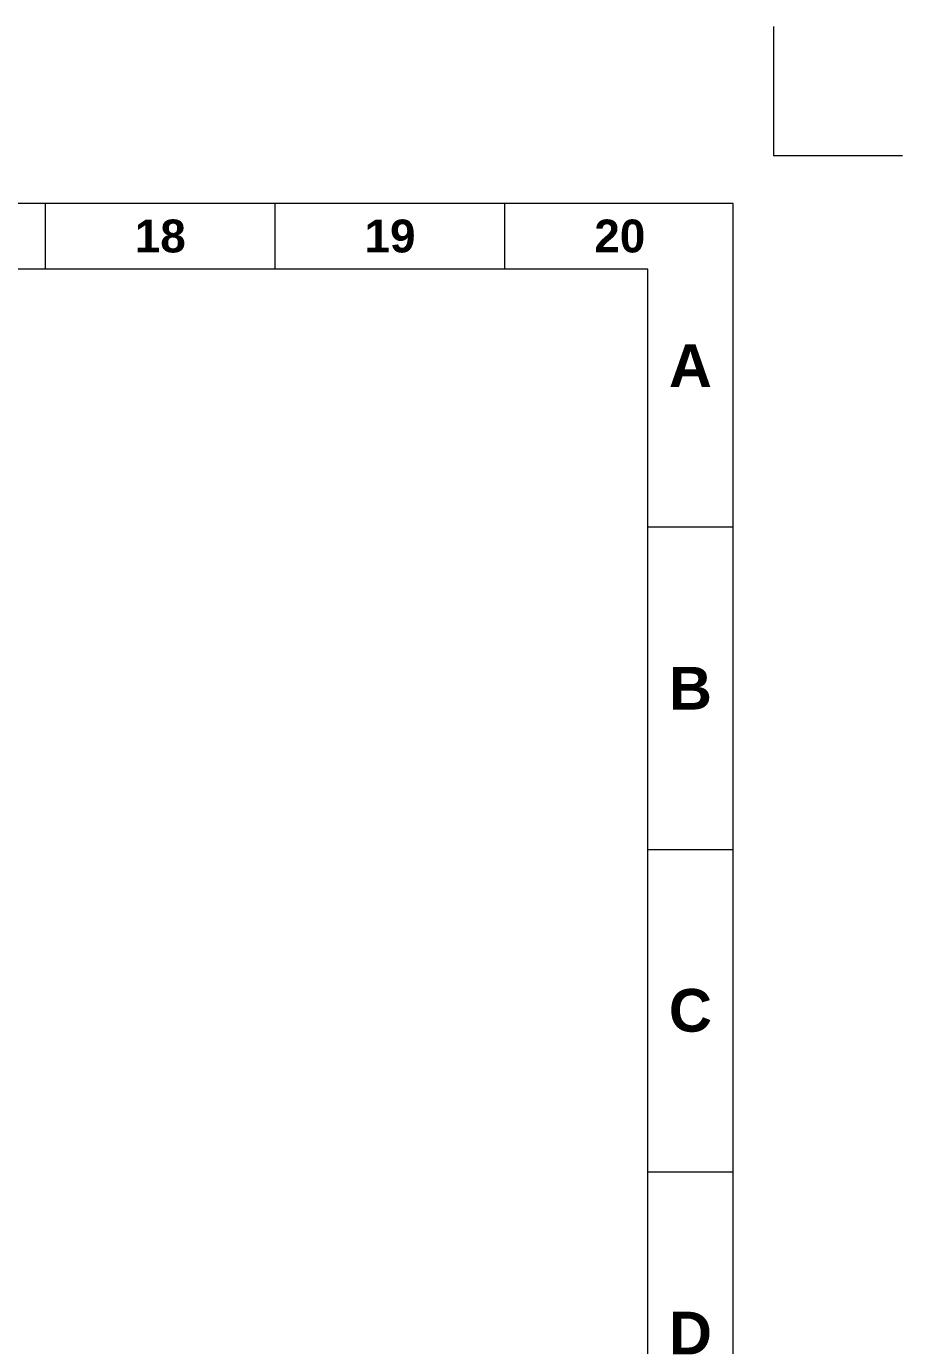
# Model space of a CAD drawing. Header units: inches. Extents: x -250485 to 735580, y -140410 to 288049.
# Drawn here: x 25850 to 26700, y 22547 to 23827 of the extents above; entities that cross this region are included whole.
import ezdxf

# ---------------------------------------------------------------- set-up
doc = ezdxf.new("R2010")
doc.units = ezdxf.units.IN
doc.header["$MEASUREMENT"] = 0
doc.layers.get('Defpoints').update_dxf_attribs({"lineweight": 0})
for name, color, linetype, lineweight in [('Inline', 7, 'Continuous', 0), ('Outline', 7, 'Continuous', 0), ('Scale', 7, 'Continuous', 0), ('Scale_Text', 7, 'Continuous', 0), ('Titelblk', 7, 'Continuous', 25), ('TITLE', 7, 'Continuous', 20)]:
    doc.layers.add(name, color=color, linetype=linetype, lineweight=lineweight)
doc.styles.get("Standard").update_dxf_attribs({"font": 'arialbd.ttf', "height": 24})

# ---------------------------------------------------------------- blocks, each defined once
blk = doc.blocks.new('PAGE')
at = {"layer": 'Inline', "color": 252, "lineweight": 15}
blk.add_lwpolyline([(178051640.6285096, 22656441.10754292), (178051640.6285096, 22657235.78731616), (178050505.3636819, 22657235.78731616), (178050505.3636819, 22656441.10754292)], close=True, dxfattribs=at)
at = {"layer": 'Outline', "color": 252, "lineweight": 15}
for p, q in [((178051662.5739135, 22657252.6570104), (178050483.4182824, 22657252.6570104)), ((178051662.5737594, 22656424.237967), (178051662.5737594, 22657252.6568916))]:
    blk.add_line(p, q, dxfattribs=at)
at = {"layer": 'Scale', "color": 252, "lineweight": 9}
for p, q in [((178051485.9788767, 22657235.78731616), (178051485.9788767, 22657252.6570104)), ((178051544.9764186, 22657235.78731616), (178051544.9764186, 22657252.6570104)), ((178051603.9739562, 22657235.78731616), (178051603.9739562, 22657252.6570104)), ((178051640.6285096, 22657169.57485025), (178051662.5737594, 22657169.57485025)), ((178051640.6285096, 22657086.79299511), (178051662.5737594, 22657086.79299511)), ((178051640.6285096, 22657004.0111395), (178051662.5737594, 22657004.0111395))]:
    blk.add_line(p, q, dxfattribs=at)
at = {"layer": 'Scale_Text', "color": 252, "lineweight": 13, "attachment_point": 5}
for s, insert, char_height, width in [('18', (178051515.4776477, 22657244.22216355), 8.434847364326462, 2.510210575623554), ('19', (178051574.4751853, 22657244.22216355), 8.434847364326462, 2.510210575623554), ('20', (178051633.4727231, 22657244.22216355), 8.434847364326462, 2.510210575623554), ('A', (178051651.6011368, 22657210.96577774), 10.97262277884799, 8.360260747659858), ('B', (178051651.6011368, 22657128.1839232), 10.97262277884799, 8.360260747659858), ('C', (178051651.6011368, 22657045.40206756), 10.97262277884799, 8.360260747659858), ('D', (178051651.6011368, 22656962.62021245), 10.97262277884799, 8.360260747659858)]:
    blk.add_mtext(s, dxfattribs=dict(at, insert=insert, char_height=char_height, width=width))
blk = doc.blocks.new('Title')
at = {"layer": 'Defpoints', "color": 1, "ltscale": 10}
blk.add_lwpolyline([(-98622.96971574334, -85271.0003581047), (-98622.96971574334, -85371.0003581047), (-98522.96971574334, -85371.0003581047)], dxfattribs=at)
at = {"layer": 'Titelblk', "color": 3, "linetype": 'Continuous', "lineweight": 0, "xscale": 3.014611567961765, "yscale": 3.014611567959946, "zscale": 3.014611567966516}
blk.add_blockref('PAGE', (-536855255.8332108, -68388223.95801476), dxfattribs=at)

msp = doc.modelspace()

# ---------------------------------------------------------------- block references
at = {"layer": 'TITLE', "xscale": 1.253909077960998, "yscale": 1.253909077960998, "zscale": 1.253909067584736}
msp.add_blockref('Title', (150239.2937368705, 130749.3240600132), dxfattribs=at)

doc.saveas('drawing.dxf')
